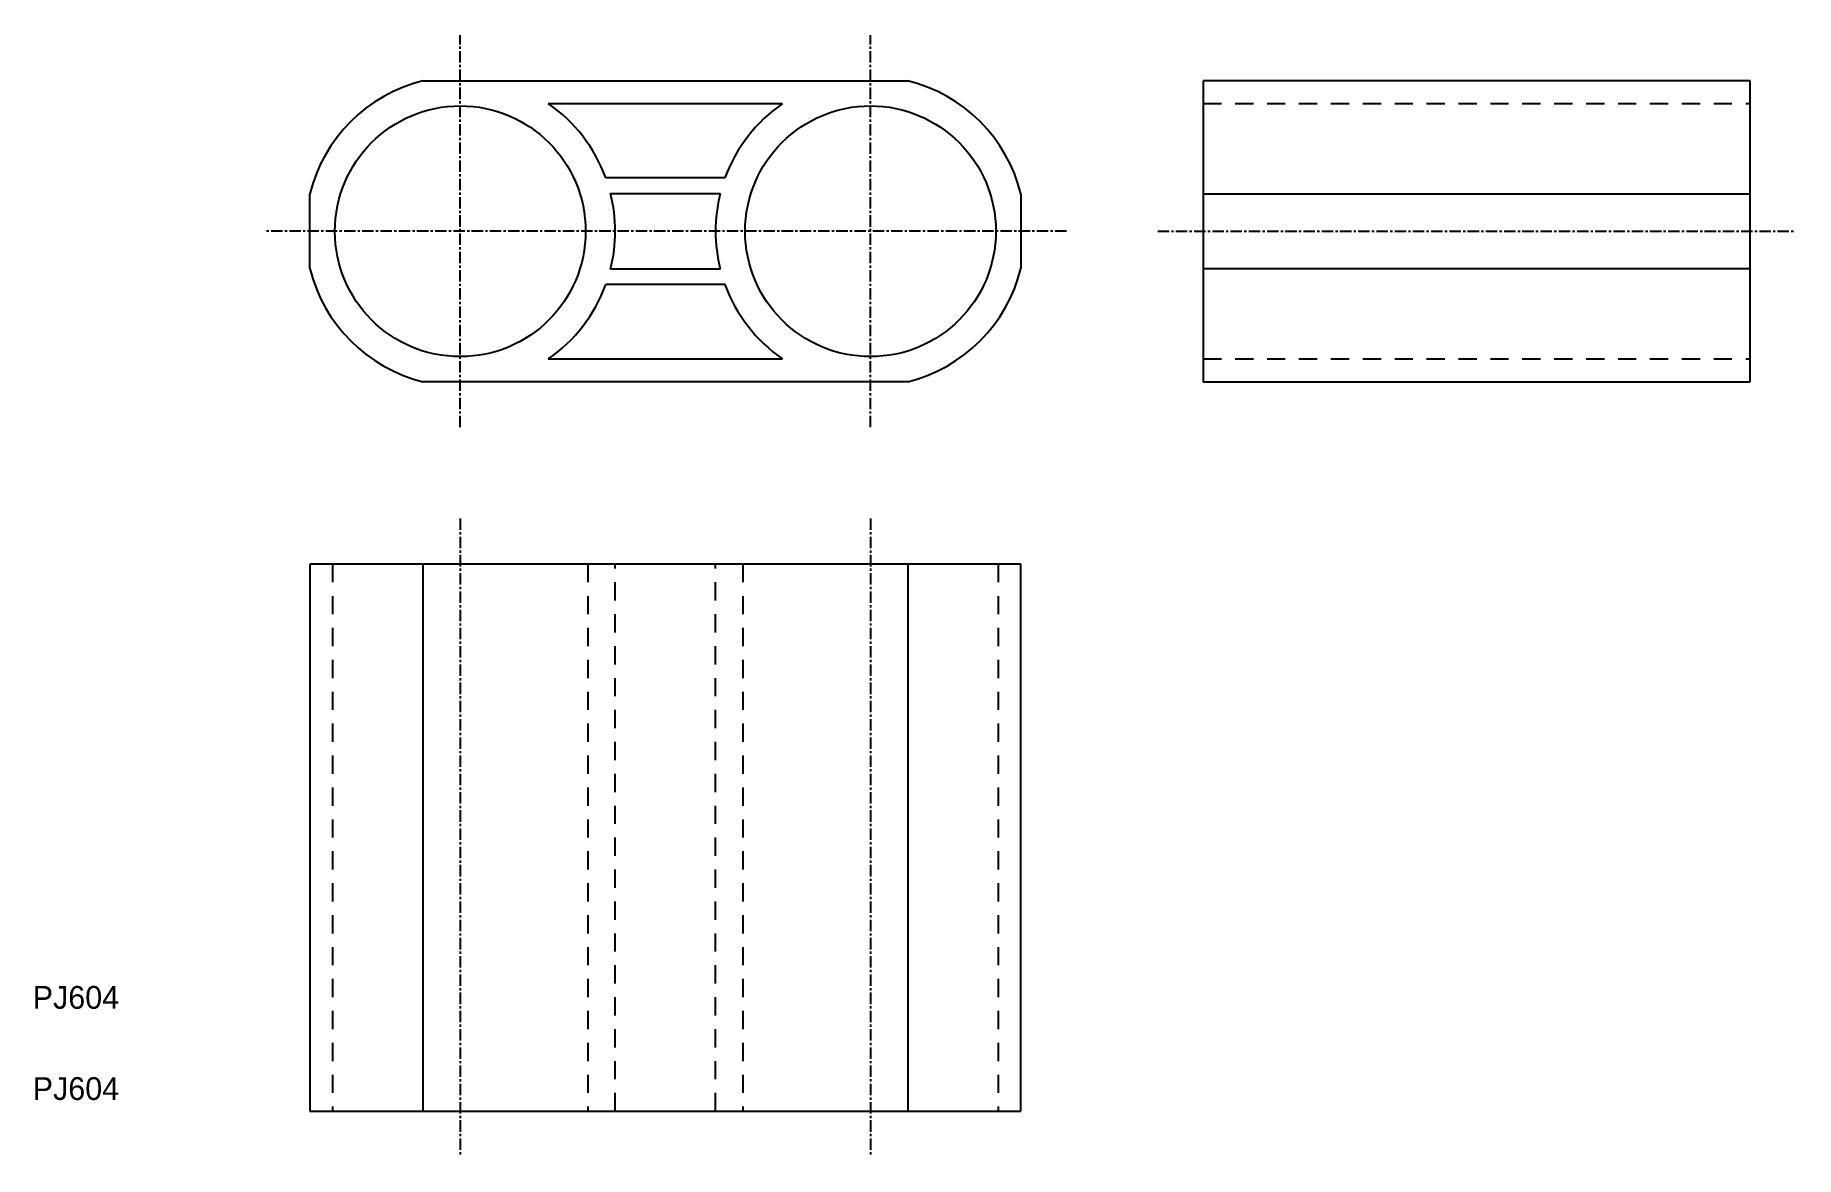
# Model space of a CAD drawing. Extents: x 0 to 193, y -5 to 118.
import ezdxf

# ---------------------------------------------------------------- set-up
doc = ezdxf.new("R2010")
doc.units = 0
doc.linetypes.add('CENTER', pattern=[2, 1.25, -0.25, 0.25, -0.25])
doc.linetypes.add('DASHED', pattern=[3.5, 2, -1.5])
doc.layers.get('0').update_dxf_attribs({"linetype": 'CONTINUOUS'})
doc.layers.add('CENTER', color=1, linetype='CENTER')

msp = doc.modelspace()

# ---------------------------------------------------------------- linework, layer by layer
at = {"color": 7, "linetype": 'CONTINUOUS'}
for p, q in [((42.8, 113), (95.99, 113)), ((188.4, 113), (128.4, 113)), ((128.4, 113), (128.4, 80)), ((188.4, 80), (188.4, 113)), ((56.54, 110.5), (82.25, 110.5)), ((30.4, 92.41), (30.4, 100.59)), ((75.94, 102.35), (62.86, 102.35)), ((63.38, 100.65), (75.41, 100.65)), ((108.4, 100.59), (108.4, 92.41)), ((128.4, 100.59), (188.4, 100.59)), ((75.41, 92.35), (63.38, 92.35)), ((128.4, 92.41), (188.4, 92.41)), ((75.94, 90.65), (62.86, 90.65)), ((56.54, 82.5), (82.25, 82.5)), ((95.99, 80), (42.8, 80)), ((128.4, 80), (188.4, 80)), ((108.4, 60), (30.4, 60)), ((30.4, 60), (30.4, 0)), ((42.8, 60), (42.8, 0)), ((95.99, 60), (95.99, 0)), ((108.4, 0), (108.4, 60)), ((30.4, 0), (108.4, 0))]:
    msp.add_line(p, q, dxfattribs=at)
at = {"color": 3, "linetype": 'DASHED'}
for p, q in [((128.4, 110.5), (188.4, 110.5)), ((128.4, 82.5), (188.4, 82.5)), ((32.9, 60), (32.9, 0)), ((60.9, 60), (60.9, 0)), ((63.9, 0), (63.9, 60)), ((74.9, 0), (74.9, 60)), ((77.9, 60), (77.9, 0)), ((105.9, 60), (105.9, 0))]:
    msp.add_line(p, q, dxfattribs=at)
at = {"color": 7, "linetype": 'CONTINUOUS'}
for centre in [(46.9, 96.5), (91.9, 96.5)]:
    msp.add_circle(centre, 13.75, dxfattribs=at)
for centre, start, end in [((46.9, 96.5), 103.9306, 166.0694), ((91.9, 96.5), 13.9306, 76.0694), ((46.9, 96.5), 20.128, 55.4396), ((91.9, 96.5), 124.5604, 159.872), ((46.9, 96.5), 345.8703, 14.1297), ((91.9, 96.5), 165.8703, 194.1297), ((46.9, 96.5), 193.9306, 256.0694), ((91.9, 96.5), 283.9306, 346.0694), ((46.9, 96.5), 304.5604, 339.872), ((91.9, 96.5), 200.128, 235.4396)]:
    msp.add_arc(centre, 17, start, end, dxfattribs=at)
at = {"layer": 'CENTER', "color": 1, "linetype": 'CENTER'}
for p, q in [((46.9, 75), (46.9, 118)), ((91.9, 75), (91.9, 118)), ((113.4, 96.5), (25.4, 96.5)), ((123.4, 96.5), (193.4, 96.5)), ((46.9, 65), (46.9, -5)), ((91.9, 65), (91.9, -5))]:
    msp.add_line(p, q, dxfattribs=at)

# ---------------------------------------------------------------- texts
at = {"color": 7, "linetype": 'CONTINUOUS'}
for p in [(0, 11.23), (0, 1.23)]:
    msp.add_text('PJ604', height=2.5, dxfattribs=at).set_placement(p)

doc.saveas('drawing.dxf')
